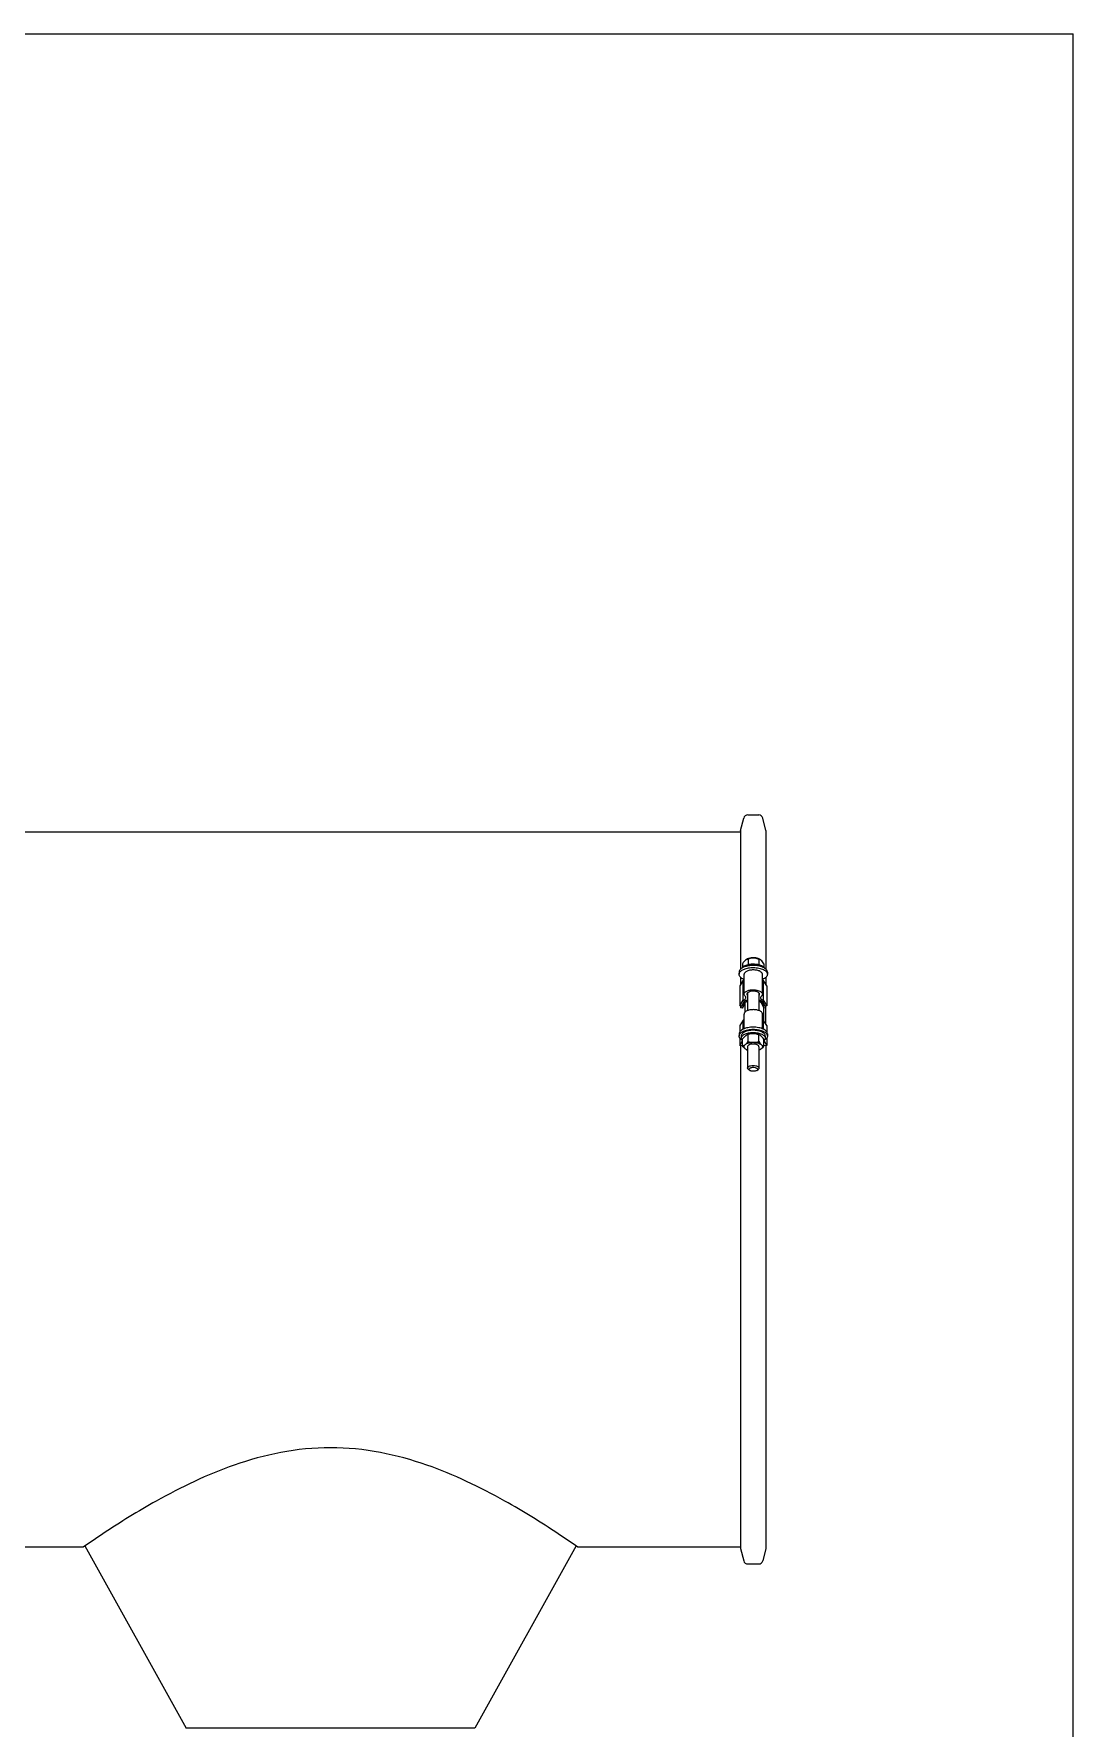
# Model space of a CAD drawing. Header units: millimetres. Extents: x 1186 to 6713, y 237 to 5598.
# Drawn here: x 5977 to 6713, y 4399 to 5598 of the extents above; entities that cross this region are included whole.
import ezdxf

# ---------------------------------------------------------------- set-up
doc = ezdxf.new("R2010")
doc.units = ezdxf.units.MM
doc.header["$LTSCALE"] = 384.175
doc.layers.get('0').update_dxf_attribs({"linetype": 'CONTINUOUS'})

msp = doc.modelspace()

# ---------------------------------------------------------------- linework, layer by layer
at = {"color": 0, "linetype": 'Continuous'}
for p, q in [((1185.62169, 5597.5), (6712.51455, 5597.5)), ((6712.51455, 237.4592), (6712.51455, 5597.5)), ((6482.44461, 5045.17166), (6490.10801, 5045.17166)), ((5762.23066, 5033.27166), (6477.32197, 5033.27166)), ((6477.32197, 5034.13892), (6479.53592, 5042.90618)), ((6477.32197, 5034.13892), (6477.32197, 4935.99307)), ((6495.23066, 5034.13892), (6493.0167, 5042.90618)), ((6495.23066, 5034.13892), (6495.23066, 4935.99331)), ((6478.76696, 4939.8857), (6478.76696, 4937.35987)), ((6481.49821, 4942.9227), (6480.81674, 4942.42072)), ((6482.59182, 4942.97637), (6482.59182, 4939.12178)), ((6490.10117, 4942.93762), (6490.10117, 4939.08872)), ((6491.05441, 4942.9227), (6491.74205, 4942.41618)), ((6493.78566, 4939.80819), (6493.78566, 4937.35375)), ((6476.27631, 4933.88637), (6476.27631, 4932.39337)), ((6479.22942, 4928.15149), (6476.76631, 4924.2635)), ((6477.32197, 4930.277), (6477.32197, 4925.14059)), ((6479.22942, 4914.09972), (6479.22942, 4928.15149)), ((6479.77631, 4918.3416), (6479.77631, 4932.39337)), ((6492.77631, 4918.3416), (6492.77631, 4932.39337)), ((6493.3232, 4928.15149), (6493.3232, 4914.09972)), ((6495.78631, 4924.2635), (6493.3232, 4928.15149)), ((6495.23066, 4930.28667), (6495.23066, 4925.14059)), ((6496.27631, 4933.88637), (6496.27631, 4932.39337)), ((6476.76631, 4924.2635), (6476.76631, 4910.21173)), ((6476.76631, 4910.21173), (6479.22942, 4914.09972)), ((6479.53584, 4912.83832), (6478.15397, 4910.2201)), ((6480.27631, 4913.54019), (6480.27631, 4905.46009)), ((6482.27631, 4919.31827), (6482.27631, 4906.73295)), ((6490.27631, 4919.31087), (6490.27631, 4906.73291)), ((6493.86631, 4909.93914), (6491.58498, 4913.54019)), ((6494.39866, 4910.2201), (6493.01676, 4912.83835)), ((6493.3232, 4914.09972), (6495.78631, 4910.21173)), ((6495.78631, 4924.2635), (6495.78631, 4910.21173)), ((6478.68631, 4909.93914), (6476.76631, 4910.21173)), ((6477.32197, 4910.13284), (6477.32197, 4908.6437)), ((6478.05994, 4910.04196), (6477.32197, 4908.6437)), ((6478.77631, 4908.46798), (6477.32197, 4908.6437)), ((6478.15397, 4910.2201), (6478.05994, 4910.04196)), ((6478.15397, 4910.2201), (6478.05994, 4910.04196)), ((6480.27631, 4912.44893), (6478.68631, 4909.93914)), ((6478.77631, 4908.46798), (6480.27631, 4911.31004)), ((6479.77631, 4893.85917), (6479.77631, 4904.28983)), ((6491.56239, 4912.66269), (6493.77631, 4908.46798)), ((6492.77631, 4893.85917), (6492.77631, 4904.28983)), ((6495.23066, 4908.6437), (6493.77631, 4908.46798)), ((6493.77631, 4899.33272), (6493.77631, 4908.46798)), ((6495.78631, 4910.21173), (6493.86631, 4909.93914)), ((6494.49268, 4910.04196), (6494.39866, 4910.2201)), ((6495.23066, 4908.6437), (6494.49268, 4910.04196)), ((6495.23066, 4897.03705), (6495.23066, 4910.13284)), ((6476.27631, 4890.23806), (6476.27631, 4888.74506)), ((6479.22942, 4900.04795), (6476.76631, 4896.15995)), ((6476.76631, 4896.15995), (6476.76631, 4891.68614)), ((6479.22942, 4893.62978), (6479.22942, 4900.04795)), ((6482.67263, 4884.85067), (6482.67263, 4889.80294)), ((6490.17623, 4884.76888), (6490.17623, 4889.72115)), ((6493.3232, 4900.04795), (6493.3232, 4893.62978)), ((6495.78631, 4896.15995), (6493.3232, 4900.04795)), ((6495.78631, 4896.15995), (6495.78631, 4891.68614)), ((6496.27631, 4890.23806), (6496.27631, 4888.74506)), ((6476.76631, 4887.29698), (6476.76631, 4882.10818)), ((6476.76631, 4882.10818), (6478.7706, 4885.27193)), ((6478.68631, 4881.83559), (6476.76631, 4882.10818)), ((6477.32197, 4882.0293), (6477.32197, 4526.40441)), ((6477.77631, 4888.74506), (6477.77631, 4887.16424)), ((6478.77271, 4881.78389), (6478.77271, 4886.73616)), ((6482.27631, 4881.19223), (6482.27631, 4866.08658)), ((6490.27631, 4881.19223), (6490.27631, 4866.08658)), ((6493.77992, 4881.62031), (6493.77992, 4886.57258)), ((6493.86631, 4881.83559), (6493.77992, 4881.97197)), ((6493.78202, 4885.27193), (6495.78631, 4882.10818)), ((6495.78631, 4882.10818), (6493.86631, 4881.83559)), ((6494.77631, 4888.74506), (6494.77631, 4887.16424)), ((6495.23066, 4882.0293), (6495.23066, 4526.40441)), ((6495.78631, 4887.29698), (6495.78631, 4882.10818)), ((6483.76009, 4864.42711), (6482.92135, 4865.04494)), ((6488.79253, 4864.42711), (6489.63127, 4865.04494)), ((6012.27631, 4527.27166), (5762.23066, 4527.27166)), ((6013.48389, 4528.10464), (6085.27631, 4399.27166)), ((6361.06897, 4528.10507), (6289.27635, 4399.27174)), ((6477.32197, 4527.27166), (6362.27631, 4527.27166)), ((6477.32197, 4526.40441), (6479.53592, 4517.63715)), ((6495.23066, 4526.40441), (6493.0167, 4517.63715)), ((6482.44461, 4515.37166), (6490.10801, 4515.37166)), ((6289.27635, 4399.27174), (6085.27627, 4399.27174))]:
    msp.add_line(p, q, dxfattribs=at)
for centre, radius, start, end in [((6482.44461, 5042.17166), 3, 90, 165.8276623), ((6490.10801, 5042.17166), 3, 14.1723377, 90), ((6484.2817, 4929.85406), 14.31942, 66.02085582, 67.26635625), ((6488.33015, 4929.24612), 5.91891, 61.69828198, 62.40165821), ((6490.48354, 4930.79602), 7.06417, 55.35975595, 56.34581148), ((6482.37361, 4908.33811), 5.58006, 97.99380698, 99.31722797), ((6482.43599, 4907.85931), 6.06289, 91.52170488, 97.9482706), ((6483.87348, 4917.60633), 2.34805, 131.16813089, 133.1217093), ((6490.11667, 4907.85979), 6.06241, 82.05149235, 88.47848578), ((6490.17895, 4908.33786), 5.58033, 80.68288983, 82.00606), ((6482.44461, 4518.37166), 3, 194.1723377, 270), ((6490.10801, 4518.37166), 3, 270, 345.8276623)]:
    msp.add_arc(centre, radius, start, end, dxfattribs=at)
for points, knots in [([(6476.27632, 4932.39337), (6476.27632, 4932.65423), (6476.3732, 4933.20072), (6476.78754, 4933.96868), (6477.44604, 4934.68214), (6478.69145, 4935.59496), (6480.75402, 4936.47501), (6482.57646, 4936.86342), (6483.56622, 4936.99669)], [0, 0, 0, 0, 0.0847311587, 0.1763628212, 0.279822013, 0.3975566448, 0.6756166235, 1, 1, 1, 1]), ([(6478.75674, 4937.36245), (6478.69912, 4937.31017), (6478.48596, 4937.10629), (6478.29497, 4936.87822), (6478.17483, 4936.69726)], [0, 0, 0, 0, 0.263722048, 1, 1, 1, 1]), ([(6483.56622, 4938.48969), (6482.548, 4938.35259), (6480.68032, 4937.95127), (6478.91559, 4937.17759), (6478.1855, 4936.6969)], [0, 0, 0, 0, 0.5403026183, 1, 1, 1, 1]), ([(6483.97273, 4939.38001), (6482.93759, 4939.24064), (6481.46095, 4938.90393), (6479.74358, 4938.1107), (6479.04642, 4937.62532), (6478.75674, 4937.36245)], [0, 0, 0, 0, 0.5536863541, 0.7926359129, 1, 1, 1, 1]), ([(6480.81673, 4942.42038), (6480.41412, 4942.1237), (6479.66452, 4941.30851), (6479.07068, 4940.39297), (6478.76696, 4939.8857)], [0, 0, 0, 0, 0.4582499797, 1, 1, 1, 1]), ([(6481.52629, 4942.81506), (6481.46702, 4942.79243), (6481.2173, 4942.68644), (6480.98392, 4942.54358), (6480.81673, 4942.42038)], [0, 0, 0, 0, 0.2340103136, 1, 1, 1, 1]), ([(6489.01153, 4943.82899), (6487.67763, 4944.17815), (6485.58117, 4944.28164), (6483.05018, 4943.75655), (6481.9369, 4943.24597), (6481.49781, 4942.92239)], [0, 0, 0, 0, 0.5343604147, 0.7886189154, 1, 1, 1, 1]), ([(6482.59182, 4942.97637), (6482.50594, 4942.98102), (6482.14524, 4942.98557), (6481.78287, 4942.91303), (6481.52629, 4942.81506)], [0, 0, 0, 0, 0.2384721526, 1, 1, 1, 1]), ([(6489.8154, 4943.06102), (6488.67448, 4943.53852), (6486.18497, 4944.17622), (6483.72254, 4943.46709), (6482.59182, 4942.97637)], [0, 0, 0, 0, 0.5008505473, 1, 1, 1, 1]), ([(6494.39836, 4936.67622), (6493.74042, 4937.1143), (6492.16447, 4937.83949), (6489.51597, 4938.48593), (6486.58168, 4938.73806), (6484.56609, 4938.62431), (6483.56622, 4938.48969)], [0, 0, 0, 0, 0.2122008241, 0.4602887783, 0.7291519681, 1, 1, 1, 1]), ([(6483.56622, 4936.99669), (6484.85216, 4937.16983), (6487.41591, 4937.25984), (6490.51987, 4936.80772), (6492.73254, 4936.085), (6494.09636, 4935.42199), (6495.17328, 4934.64365), (6495.71137, 4934.01336), (6495.90208, 4933.68942)], [0, 0, 0, 0, 0.2925470886, 0.5747465311, 0.7021231485, 0.8161346945, 0.9152462707, 1, 1, 1, 1]), ([(6494.39403, 4936.67254), (6494.21952, 4936.94129), (6493.74448, 4937.46085), (6492.81711, 4938.10172), (6491.65712, 4938.64607), (6489.79245, 4939.23649), (6487.19181, 4939.60341), (6485.04727, 4939.52469), (6483.97273, 4939.38001)], [0, 0, 0, 0, 0.0859135251, 0.1860522942, 0.3006737325, 0.4281585762, 0.7093048979, 1, 1, 1, 1]), ([(6491.05473, 4942.92243), (6490.92101, 4943.02097), (6490.28902, 4943.42367), (6489.57415, 4943.68172), (6489.01153, 4943.82899)], [0, 0, 0, 0, 0.2221679458, 1, 1, 1, 1]), ([(6491.01794, 4942.80711), (6490.94068, 4942.83423), (6490.64315, 4942.92202), (6490.32887, 4942.94802), (6490.10117, 4942.93762)], [0, 0, 0, 0, 0.2642932463, 1, 1, 1, 1]), ([(6491.74205, 4942.41599), (6491.68243, 4942.45997), (6491.45601, 4942.61584), (6491.20742, 4942.7406), (6491.01794, 4942.80711)], [0, 0, 0, 0, 0.2694918249, 1, 1, 1, 1]), ([(6493.78566, 4939.80819), (6493.48441, 4940.33368), (6492.89898, 4941.27568), (6492.14759, 4942.1169), (6491.74205, 4942.41599)], [0, 0, 0, 0, 0.5458771433, 1, 1, 1, 1]), ([(6478.1855, 4936.6969), (6477.89603, 4936.50632), (6477.37486, 4936.10835), (6476.75542, 4935.41272), (6476.36681, 4934.66719), (6476.27634, 4934.13917), (6476.27631, 4933.8865)], [0, 0, 0, 0, 0.2944532681, 0.5541444, 0.7853236955, 1, 1, 1, 1]), ([(6479.76663, 4928.76312), (6479.25703, 4928.97212), (6478.33568, 4929.42698), (6477.20127, 4930.29858), (6476.45983, 4931.2915), (6476.27633, 4932.04391), (6476.27632, 4932.39337)], [0, 0, 0, 0, 0.3115030585, 0.5778951258, 0.8023632027, 1, 1, 1, 1]), ([(6479.77675, 4928.36835), (6479.73374, 4928.34832), (6479.5545, 4928.26823), (6479.37055, 4928.19882), (6479.22942, 4928.15149)], [0, 0, 0, 0, 0.2417346639, 1, 1, 1, 1]), ([(6481.41848, 4934.45871), (6481.17353, 4934.32693), (6480.73181, 4934.04802), (6480.19799, 4933.54244), (6479.85746, 4932.98731), (6479.77635, 4932.58412), (6479.77632, 4932.39355)], [0, 0, 0, 0, 0.302395368, 0.5648451481, 0.7928175489, 1, 1, 1, 1]), ([(6486.27631, 4935.50186), (6485.38416, 4935.50186), (6483.71421, 4935.34235), (6482.10144, 4934.82611), (6481.41848, 4934.45871)], [0, 0, 0, 0, 0.5349702037, 1, 1, 1, 1]), ([(6491.0722, 4934.49155), (6490.39274, 4934.84677), (6488.80101, 4935.34691), (6487.15415, 4935.50186), (6486.27631, 4935.50186)], [0, 0, 0, 0, 0.4662126057, 1, 1, 1, 1]), ([(6492.77631, 4932.39355), (6492.77627, 4932.58398), (6492.69529, 4932.98685), (6492.35526, 4933.54162), (6491.82217, 4934.04694), (6491.38102, 4934.32575), (6491.13639, 4934.4575)], [0, 0, 0, 0, 0.2072213066, 0.4352096736, 0.6976446129, 1, 1, 1, 1]), ([(6493.3232, 4928.15149), (6493.27517, 4928.1676), (6493.08987, 4928.2324), (6492.90789, 4928.30687), (6492.77587, 4928.36835)], [0, 0, 0, 0, 0.2580789596, 1, 1, 1, 1]), ([(6496.27631, 4932.39325), (6496.27627, 4932.04393), (6496.0929, 4931.29187), (6495.35201, 4930.2993), (6494.21841, 4929.42793), (6493.29769, 4928.97312), (6492.78843, 4928.76413)], [0, 0, 0, 0, 0.1976597441, 0.4221353683, 0.6885172734, 1, 1, 1, 1]), ([(6495.90208, 4935.18242), (6495.82507, 4935.31322), (6495.44367, 4935.86617), (6494.92518, 4936.31348), (6494.49897, 4936.60798)], [0, 0, 0, 0, 0.2265978105, 1, 1, 1, 1]), ([(6496.27631, 4933.88625), (6496.27633, 4934.10656), (6496.20886, 4934.56246), (6496.02053, 4934.98121), (6495.90208, 4935.18242)], [0, 0, 0, 0, 0.4854900467, 1, 1, 1, 1]), ([(6495.90208, 4933.68942), (6496.02053, 4933.48821), (6496.20886, 4933.06946), (6496.27633, 4932.61356), (6496.27631, 4932.39325)], [0, 0, 0, 0, 0.5145099535, 1, 1, 1, 1]), ([(6479.22942, 4914.09972), (6479.32834, 4914.13289), (6479.69214, 4914.26572), (6480.04305, 4914.43859), (6480.279, 4914.59507)], [0, 0, 0, 0, 0.2692722577, 1, 1, 1, 1]), ([(6480.57295, 4916.85051), (6480.33838, 4917.0557), (6479.9443, 4917.4957), (6479.77627, 4918.07655), (6479.77632, 4918.34178)], [0, 0, 0, 0, 0.5402325117, 1, 1, 1, 1]), ([(6479.77632, 4918.34178), (6479.77635, 4918.54817), (6479.87293, 4918.98814), (6480.27197, 4919.58346), (6480.89114, 4920.11753), (6482.04392, 4920.76979), (6483.8701, 4921.30867), (6485.44346, 4921.45009), (6486.27631, 4921.45009)], [0, 0, 0, 0, 0.0797506876, 0.1686980016, 0.2725136138, 0.393022132, 0.6781675047, 1, 1, 1, 1]), ([(6480.60137, 4913.6195), (6480.53936, 4913.5964), (6480.41938, 4913.54802), (6480.30244, 4913.49265), (6480.24634, 4913.46375)], [0, 0, 0, 0, 0.5118522238, 1, 1, 1, 1]), ([(6480.279, 4914.59507), (6480.51687, 4914.75282), (6480.92145, 4915.09139), (6481.11586, 4915.60568), (6481.11589, 4915.83417)], [0, 0, 0, 0, 0.5553987914, 1, 1, 1, 1]), ([(6481.11589, 4915.83417), (6481.11591, 4916.01493), (6481.00139, 4916.41079), (6480.73282, 4916.71066), (6480.57295, 4916.85051)], [0, 0, 0, 0, 0.4597664754, 1, 1, 1, 1]), ([(6482.28631, 4914.32348), (6482.19702, 4914.24777), (6481.78995, 4913.9356), (6481.33121, 4913.69538), (6480.96764, 4913.54019)], [0, 0, 0, 0, 0.2284779954, 1, 1, 1, 1]), ([(6480.99024, 4912.6627), (6481.01941, 4912.71797), (6481.10896, 4912.82571), (6481.22185, 4912.90545), (6481.28639, 4912.94308)], [0, 0, 0, 0, 0.455517199, 1, 1, 1, 1]), ([(6482.26847, 4919.32018), (6482.12232, 4919.18326), (6481.87789, 4918.89022), (6481.77631, 4918.51441), (6481.77631, 4918.3416)], [0, 0, 0, 0, 0.5367988189, 1, 1, 1, 1]), ([(6481.77631, 4918.3416), (6481.77631, 4918.16879), (6481.87789, 4917.79298), (6482.12232, 4917.49995), (6482.26847, 4917.36302)], [0, 0, 0, 0, 0.4632011811, 1, 1, 1, 1]), ([(6486.27631, 4920.49363), (6485.50468, 4920.49363), (6484.38528, 4920.36483), (6483.0744, 4919.88911), (6482.54073, 4919.56014), (6482.32783, 4919.3739)], [0, 0, 0, 0, 0.5550782162, 0.7965249183, 1, 1, 1, 1]), ([(6486.27631, 4921.45009), (6487.39089, 4921.45009), (6489.0078, 4921.26404), (6490.90129, 4920.57689), (6491.67216, 4920.10171), (6491.97967, 4919.8327)], [0, 0, 0, 0, 0.5550782162, 0.7965249183, 1, 1, 1, 1]), ([(6490.29041, 4919.31429), (6490.08302, 4919.51004), (6489.54906, 4919.85696), (6488.21625, 4920.35866), (6487.06864, 4920.49363), (6486.27631, 4920.49363)], [0, 0, 0, 0, 0.2009390939, 0.4417375873, 1, 1, 1, 1]), ([(6491.58498, 4913.54019), (6491.45692, 4913.59486), (6490.99219, 4913.80956), (6490.55082, 4914.08226), (6490.26632, 4914.32348)], [0, 0, 0, 0, 0.2718175464, 1, 1, 1, 1]), ([(6490.28454, 4917.36339), (6490.43057, 4917.50026), (6490.6748, 4917.79318), (6490.77627, 4918.16875), (6490.77631, 4918.34147)], [0, 0, 0, 0, 0.5367809786, 1, 1, 1, 1]), ([(6490.77631, 4918.34147), (6490.77634, 4918.51314), (6490.67628, 4918.88617), (6490.43485, 4919.17795), (6490.29041, 4919.31429)], [0, 0, 0, 0, 0.4636141959, 1, 1, 1, 1]), ([(6491.26623, 4912.94308), (6491.33077, 4912.90545), (6491.44366, 4912.8257), (6491.53322, 4912.71796), (6491.56239, 4912.66269)], [0, 0, 0, 0, 0.5444816835, 1, 1, 1, 1]), ([(6491.97967, 4916.85051), (6491.81981, 4916.71066), (6491.55123, 4916.41079), (6491.43671, 4916.01493), (6491.43673, 4915.83417)], [0, 0, 0, 0, 0.5402335191, 1, 1, 1, 1]), ([(6491.43673, 4915.83417), (6491.43676, 4915.66121), (6491.54092, 4915.28419), (6491.94812, 4914.80417), (6492.56024, 4914.39466), (6493.05196, 4914.19068), (6493.3232, 4914.09972)], [0, 0, 0, 0, 0.1914430122, 0.4140931766, 0.683346565, 1, 1, 1, 1]), ([(6493.01676, 4912.83835), (6492.97387, 4912.91962), (6492.70367, 4913.28145), (6492.28318, 4913.49583), (6491.95124, 4913.6195)], [0, 0, 0, 0, 0.205977373, 1, 1, 1, 1]), ([(6491.97967, 4919.8327), (6492.21421, 4919.62753), (6492.60827, 4919.18758), (6492.7763, 4918.60682), (6492.7763, 4918.3416)], [0, 0, 0, 0, 0.5402240496, 1, 1, 1, 1]), ([(6492.7763, 4918.3416), (6492.7763, 4918.07639), (6492.60827, 4917.49562), (6492.21421, 4917.05568), (6491.97967, 4916.85051)], [0, 0, 0, 0, 0.4597759504, 1, 1, 1, 1]), ([(6486.27631, 4907.39831), (6485.44346, 4907.39831), (6483.8701, 4907.2569), (6482.04392, 4906.71802), (6480.89114, 4906.06576), (6480.27196, 4905.53169), (6479.87293, 4904.93637), (6479.77635, 4904.4964), (6479.77632, 4904.29001)], [0, 0, 0, 0, 0.3218324965, 0.60697841, 0.7274870645, 0.8313025052, 0.9202495277, 1, 1, 1, 1]), ([(6492.77631, 4904.29001), (6492.77627, 4904.4964), (6492.6797, 4904.93637), (6492.28065, 4905.53169), (6491.66148, 4906.06576), (6490.5087, 4906.71802), (6488.68252, 4907.2569), (6487.10917, 4907.39831), (6486.27631, 4907.39831)], [0, 0, 0, 0, 0.0797506876, 0.1686980016, 0.2725136138, 0.393022132, 0.6781675047, 1, 1, 1, 1]), ([(6486.27631, 4895.02034), (6484.99494, 4895.02034), (6483.11022, 4894.85279), (6480.76037, 4894.26319), (6479.24614, 4893.68134), (6477.99132, 4892.96992), (6477.03865, 4892.14848), (6476.42483, 4891.2325), (6476.27631, 4890.55559), (6476.27631, 4890.23806)], [0, 0, 0, 0, 0.3216628133, 0.4709799209, 0.6071971387, 0.7276385484, 0.8313961869, 0.9202913277, 1, 1, 1, 1]), ([(6476.27631, 4888.74506), (6476.27631, 4889.06259), (6476.42483, 4889.73949), (6477.03865, 4890.65548), (6477.99132, 4891.47692), (6479.24614, 4892.18834), (6480.76037, 4892.77019), (6483.11022, 4893.35979), (6484.99494, 4893.52734), (6486.27631, 4893.52734)], [0, 0, 0, 0, 0.0797086709, 0.1686038105, 0.2723614478, 0.3928028566, 0.5290200743, 0.6783371825, 1, 1, 1, 1]), ([(6486.27631, 4892.81), (6485.18715, 4892.81), (6483.58513, 4892.66758), (6481.58776, 4892.16642), (6480.30067, 4891.67185), (6479.23407, 4891.06714), (6478.4243, 4890.36891), (6477.90255, 4889.59033), (6477.77631, 4889.01496), (6477.77631, 4888.74506)], [0, 0, 0, 0, 0.3216628133, 0.4709799209, 0.6071971387, 0.7276385484, 0.8313961869, 0.9202913277, 1, 1, 1, 1]), ([(6477.77631, 4887.16424), (6477.77631, 4887.43413), (6477.90255, 4888.00951), (6478.4243, 4888.78809), (6479.23407, 4889.48632), (6480.30067, 4890.09102), (6481.58776, 4890.58559), (6483.58513, 4891.08675), (6485.18715, 4891.22917), (6486.27631, 4891.22917)], [0, 0, 0, 0, 0.0797086709, 0.1686038105, 0.2723614478, 0.3928028566, 0.5290200743, 0.6783371825, 1, 1, 1, 1]), ([(6480.72267, 4888.77942), (6480.37076, 4888.50269), (6479.68413, 4887.85009), (6479.07855, 4887.1259), (6478.77271, 4886.73616)], [0, 0, 0, 0, 0.474697301, 1, 1, 1, 1]), ([(6479.77675, 4900.26481), (6479.73374, 4900.24478), (6479.5545, 4900.16469), (6479.37055, 4900.09528), (6479.22942, 4900.04795)], [0, 0, 0, 0, 0.2417346639, 1, 1, 1, 1]), ([(6481.40006, 4889.24646), (6481.34319, 4889.21265), (6481.10975, 4889.06841), (6480.88634, 4888.90812), (6480.72267, 4888.77942)], [0, 0, 0, 0, 0.2411391519, 1, 1, 1, 1]), ([(6482.67263, 4889.80294), (6482.56706, 4889.77144), (6482.12648, 4889.62691), (6481.70387, 4889.42708), (6481.40006, 4889.24646)], [0, 0, 0, 0, 0.2376183963, 1, 1, 1, 1]), ([(6486.42443, 4890.27191), (6486.21823, 4890.27416), (6485.39547, 4890.26333), (6484.57456, 4890.17329), (6483.96674, 4890.07086)], [0, 0, 0, 0, 0.2506846828, 1, 1, 1, 1]), ([(6496.27631, 4890.23806), (6496.27631, 4890.55559), (6496.1278, 4891.2325), (6495.51397, 4892.14848), (6494.56131, 4892.96992), (6493.30648, 4893.68134), (6491.79225, 4894.26319), (6489.44241, 4894.85279), (6487.55768, 4895.02034), (6486.27631, 4895.02034)], [0, 0, 0, 0, 0.0797086709, 0.1686038105, 0.2723614478, 0.3928028566, 0.5290200743, 0.6783371825, 1, 1, 1, 1]), ([(6486.27631, 4893.52734), (6487.55768, 4893.52734), (6489.44241, 4893.35979), (6491.79225, 4892.77019), (6493.30648, 4892.18834), (6494.56131, 4891.47692), (6495.51397, 4890.65548), (6496.1278, 4889.73949), (6496.27631, 4889.06259), (6496.27631, 4888.74506)], [0, 0, 0, 0, 0.3216628133, 0.4709799209, 0.6071971387, 0.7276385484, 0.8313961869, 0.9202913277, 1, 1, 1, 1]), ([(6494.77631, 4888.74506), (6494.77631, 4889.01496), (6494.65007, 4889.59033), (6494.12832, 4890.36891), (6493.31856, 4891.06714), (6492.25196, 4891.67185), (6490.96486, 4892.16642), (6488.96749, 4892.66758), (6487.36548, 4892.81), (6486.27631, 4892.81)], [0, 0, 0, 0, 0.0797086709, 0.1686038105, 0.2723614478, 0.3928028566, 0.5290200743, 0.6783371825, 1, 1, 1, 1]), ([(6486.27631, 4891.22917), (6487.36548, 4891.22917), (6488.96749, 4891.08675), (6490.96486, 4890.58559), (6492.25196, 4890.09102), (6493.31856, 4889.48632), (6494.12832, 4888.78809), (6494.65007, 4888.00951), (6494.77631, 4887.43413), (6494.77631, 4887.16424)], [0, 0, 0, 0, 0.3216628133, 0.4709799209, 0.6071971387, 0.7276385484, 0.8313961869, 0.9202913277, 1, 1, 1, 1]), ([(6491.13982, 4889.2723), (6491.05992, 4889.32022), (6490.75089, 4889.49453), (6490.42342, 4889.6357), (6490.17623, 4889.72115)], [0, 0, 0, 0, 0.2626567327, 1, 1, 1, 1]), ([(6491.97807, 4888.65673), (6491.90919, 4888.71691), (6491.64348, 4888.93997), (6491.35889, 4889.14091), (6491.13982, 4889.2723)], [0, 0, 0, 0, 0.2636580482, 1, 1, 1, 1]), ([(6493.3232, 4900.04795), (6493.27517, 4900.06406), (6493.08987, 4900.12885), (6492.90789, 4900.20333), (6492.77587, 4900.26481)], [0, 0, 0, 0, 0.2580789596, 1, 1, 1, 1]), ([(6478.16958, 4885.94505), (6477.88239, 4886.13522), (6477.36533, 4886.5322), (6476.75109, 4887.22544), (6476.36592, 4887.96794), (6476.27631, 4888.49349), (6476.27631, 4888.74506)], [0, 0, 0, 0, 0.2942218304, 0.553840542, 0.7851091565, 1, 1, 1, 1]), ([(6478.16642, 4885.94691), (6478.04411, 4886.13325), (6477.84787, 4886.52332), (6477.77631, 4886.95639), (6477.77631, 4887.16424)], [0, 0, 0, 0, 0.5174606737, 1, 1, 1, 1]), ([(6478.75944, 4885.26654), (6478.70049, 4885.31994), (6478.48273, 4885.52809), (6478.28809, 4885.76154), (6478.16642, 4885.94691)], [0, 0, 0, 0, 0.2640324393, 1, 1, 1, 1]), ([(6478.77271, 4881.78389), (6479.10451, 4881.88292), (6479.79454, 4882.1569), (6480.41511, 4882.56557), (6480.72267, 4882.80742)], [0, 0, 0, 0, 0.4695028576, 1, 1, 1, 1]), ([(6480.57455, 4879.69974), (6480.24726, 4879.9857), (6479.61112, 4880.65554), (6479.05451, 4881.38887), (6478.77271, 4881.78389)], [0, 0, 0, 0, 0.4724818062, 1, 1, 1, 1]), ([(6480.57455, 4879.69974), (6480.33005, 4879.91336), (6480.01198, 4880.27666), (6479.79735, 4880.84629), (6479.75878, 4881.26539), (6479.83822, 4881.68231), (6480.10796, 4882.24648), (6480.458, 4882.59929), (6480.72267, 4882.80742)], [0, 0, 0, 0, 0.2655312735, 0.3818163893, 0.4930004451, 0.605287229, 0.724638466, 1, 1, 1, 1]), ([(6482.27677, 4878.67086), (6481.98488, 4878.77828), (6481.37937, 4879.06576), (6480.8418, 4879.46624), (6480.57455, 4879.69974)], [0, 0, 0, 0, 0.4670651311, 1, 1, 1, 1]), ([(6482.27308, 4878.74325), (6481.94626, 4878.86543), (6481.34867, 4879.13286), (6480.80303, 4879.50011), (6480.57455, 4879.69974)], [0, 0, 0, 0, 0.5348752988, 1, 1, 1, 1]), ([(6480.72267, 4882.80742), (6481.07458, 4883.08415), (6481.7612, 4883.73674), (6482.36678, 4884.46094), (6482.67263, 4884.85067)], [0, 0, 0, 0, 0.4746972967, 1, 1, 1, 1]), ([(6480.72267, 4882.80742), (6481.04684, 4883.06234), (6481.83506, 4883.50898), (6482.68759, 4883.79651), (6483.15543, 4883.91898)], [0, 0, 0, 0, 0.460266601, 1, 1, 1, 1]), ([(6484.35577, 4882.87023), (6484.06206, 4882.79335), (6483.52731, 4882.61224), (6482.85445, 4882.2245), (6482.3979, 4881.75408), (6482.27632, 4881.36732), (6482.27631, 4881.19223)], [0, 0, 0, 0, 0.3210518959, 0.5935556831, 0.8148578125, 1, 1, 1, 1]), ([(6482.67263, 4884.85067), (6483.28384, 4884.68901), (6484.52346, 4884.41753), (6485.79021, 4884.30682), (6486.42443, 4884.29991)], [0, 0, 0, 0, 0.4992009264, 1, 1, 1, 1]), ([(6483.15543, 4883.91898), (6483.41011, 4883.98564), (6484.4838, 4884.22238), (6485.58887, 4884.30902), (6486.42443, 4884.29991)], [0, 0, 0, 0, 0.2395707681, 1, 1, 1, 1]), ([(6490.27631, 4881.19223), (6490.27632, 4881.36145), (6490.16369, 4881.73377), (6489.73546, 4882.19332), (6489.10026, 4882.57623), (6488.28923, 4882.86915), (6487.35094, 4883.05637), (6486.34362, 4883.12564), (6485.33227, 4883.07246), (6484.67149, 4882.95287), (6484.35577, 4882.87023)], [0, 0, 0, 0, 0.0756007615, 0.1652044999, 0.2749727248, 0.4042839656, 0.5485770532, 0.7011266666, 0.8541963511, 1, 1, 1, 1]), ([(6486.42443, 4884.29991), (6487.05765, 4884.29301), (6488.3229, 4884.37572), (6489.56441, 4884.6204), (6490.17623, 4884.76888)], [0, 0, 0, 0, 0.5014575626, 1, 1, 1, 1]), ([(6486.42443, 4884.29991), (6486.98487, 4884.2938), (6488.0747, 4884.21527), (6489.60966, 4883.90064), (6490.92781, 4883.41263), (6491.67759, 4882.94726), (6491.97807, 4882.68473)], [0, 0, 0, 0, 0.2858681836, 0.5556212624, 0.7964846326, 1, 1, 1, 1]), ([(6490.17623, 4884.76888), (6490.45804, 4884.37386), (6491.01464, 4883.64052), (6491.65078, 4882.97068), (6491.97807, 4882.68473)], [0, 0, 0, 0, 0.5275182624, 1, 1, 1, 1]), ([(6491.82996, 4879.57705), (6491.70274, 4879.47701), (6491.22037, 4879.12308), (6490.68431, 4878.84175), (6490.27625, 4878.68727)], [0, 0, 0, 0, 0.2705653742, 1, 1, 1, 1]), ([(6491.82996, 4879.57705), (6491.725, 4879.49452), (6491.24497, 4879.15528), (6490.70744, 4878.90343), (6490.28271, 4878.74444)], [0, 0, 0, 0, 0.2274403662, 1, 1, 1, 1]), ([(6491.97807, 4882.68473), (6492.22258, 4882.4711), (6492.54064, 4882.10781), (6492.75527, 4881.53817), (6492.79385, 4881.11908), (6492.7144, 4880.70215), (6492.44466, 4880.13798), (6492.09463, 4879.78518), (6491.82996, 4879.57705)], [0, 0, 0, 0, 0.2655312735, 0.3818163893, 0.4930004451, 0.605287229, 0.724638466, 1, 1, 1, 1]), ([(6493.77992, 4881.62031), (6493.47407, 4881.23057), (6492.86849, 4880.50638), (6492.18187, 4879.85378), (6491.82996, 4879.57705)], [0, 0, 0, 0, 0.5253027721, 1, 1, 1, 1]), ([(6493.77992, 4886.57258), (6493.49811, 4886.9676), (6492.94151, 4887.70093), (6492.30536, 4888.37077), (6491.97807, 4888.65673)], [0, 0, 0, 0, 0.527518267, 1, 1, 1, 1]), ([(6491.97807, 4882.68473), (6492.26013, 4882.43829), (6492.82848, 4882.0189), (6493.47137, 4881.72697), (6493.77992, 4881.62031)], [0, 0, 0, 0, 0.5342939407, 1, 1, 1, 1]), ([(6494.3862, 4885.94691), (6494.34702, 4885.88722), (6494.17236, 4885.64145), (6493.96357, 4885.4209), (6493.79318, 4885.26653)], [0, 0, 0, 0, 0.2369585233, 1, 1, 1, 1]), ([(6496.27631, 4888.74506), (6496.27631, 4888.49349), (6496.1867, 4887.96794), (6495.80153, 4887.22544), (6495.18729, 4886.5322), (6494.67023, 4886.13521), (6494.38304, 4885.94504)], [0, 0, 0, 0, 0.2148907785, 0.4461593635, 0.7057780976, 1, 1, 1, 1]), ([(6494.77631, 4887.16424), (6494.77631, 4886.95639), (6494.70475, 4886.52332), (6494.50851, 4886.13325), (6494.3862, 4885.94691)], [0, 0, 0, 0, 0.4825392231, 1, 1, 1, 1]), ([(6482.27633, 4866.08658), (6482.27629, 4866.2558), (6482.38894, 4866.62813), (6482.81717, 4867.08764), (6483.45235, 4867.47069), (6484.58488, 4867.87871), (6486.2118, 4868.07478), (6487.55105, 4867.93362), (6488.19685, 4867.76457)], [0, 0, 0, 0, 0.0756970949, 0.1654159093, 0.2753251263, 0.4048024364, 0.70138069, 1, 1, 1, 1]), ([(6482.92137, 4865.04494), (6482.73559, 4865.18182), (6482.4206, 4865.47576), (6482.27636, 4865.89739), (6482.27633, 4866.08658)], [0, 0, 0, 0, 0.5494882198, 1, 1, 1, 1]), ([(6483.75996, 4864.42722), (6483.60276, 4864.54306), (6483.33142, 4864.79628), (6483.19112, 4865.59193), (6483.98059, 4866.1996), (6484.88416, 4866.50455), (6486.11956, 4866.70034), (6487.09502, 4866.62957), (6487.71672, 4866.46684)], [0, 0, 0, 0, 0.0987004862, 0.1791639174, 0.3749232454, 0.515412383, 0.6751733174, 1, 1, 1, 1]), ([(6487.71672, 4866.46684), (6488.0414, 4866.38185), (6488.49394, 4866.21539), (6488.96984, 4865.86261), (6489.19553, 4865.58245), (6489.29659, 4865.2728), (6489.2347, 4864.8281), (6488.98162, 4864.56652), (6488.79287, 4864.42738)], [0, 0, 0, 0, 0.3279948472, 0.4615940452, 0.5750078536, 0.6742613657, 0.7708339636, 1, 1, 1, 1]), ([(6488.19685, 4867.76457), (6488.49058, 4867.68769), (6489.12473, 4867.46737), (6489.95263, 4866.98055), (6490.27624, 4866.3572), (6490.2763, 4866.08658)], [0, 0, 0, 0, 0.3227132388, 0.7123650921, 1, 1, 1, 1]), ([(6490.2763, 4866.08658), (6490.27633, 4865.89739), (6490.132, 4865.47576), (6489.81706, 4865.18179), (6489.63125, 4865.04494)], [0, 0, 0, 0, 0.4505106369, 1, 1, 1, 1]), ([(6484.8359, 4863.94985), (6484.73045, 4863.97745), (6484.35409, 4864.09049), (6483.989, 4864.25842), (6483.75996, 4864.42722)], [0, 0, 0, 0, 0.2770026875, 1, 1, 1, 1]), ([(6488.79287, 4864.42738), (6488.56167, 4864.25695), (6487.9754, 4863.98807), (6486.64251, 4863.71145), (6485.53841, 4863.76596), (6484.8359, 4863.94985)], [0, 0, 0, 0, 0.2113679674, 0.465617821, 1, 1, 1, 1]), ([(6187.27631, 4597.55877), (6175.47056, 4597.55877), (6152.23527, 4595.25475), (6110.29561, 4583.54896), (6068.32494, 4563.31356), (6033.80552, 4541.92516), (6016.92842, 4530.48695), (6012.27631, 4527.27166)], [0, 0, 0, 0, 0.1850969439, 0.3634525123, 0.68036654, 0.9113456506, 1, 1, 1, 1]), ([(6362.27631, 4527.27166), (6357.62637, 4530.48535), (6340.75338, 4541.92068), (6306.23848, 4563.30754), (6264.26871, 4583.54397), (6222.32491, 4595.25338), (6199.08502, 4597.55877), (6187.27631, 4597.55877)], [0, 0, 0, 0, 0.0886122145, 0.3195549208, 0.6364752267, 0.8148566326, 1, 1, 1, 1])]:
    msp.add_open_spline(points, degree=3, knots=knots, dxfattribs=at)
for points in [[(6480.24634, 4913.46375), (6479.96585, 4913.31926), (6479.68312, 4913.11736), (6479.53584, 4912.83832)], [(6481.4702, 4913.84456), (6481.17498, 4913.7961), (6480.88171, 4913.72395), (6480.60137, 4913.6195)], [(6481.28639, 4912.94308), (6481.58, 4913.11423), (6481.93375, 4913.18095), (6482.27308, 4913.19991)], [(6490.27955, 4913.19991), (6490.61887, 4913.18095), (6490.97262, 4913.11423), (6491.26623, 4912.94308)], [(6491.95124, 4913.6195), (6491.6709, 4913.72395), (6491.37762, 4913.7961), (6491.0824, 4913.84456)], [(6483.96674, 4890.07086), (6483.53235, 4889.99766), (6483.10072, 4889.90684), (6482.67263, 4889.80294)], [(6488.54908, 4890.07706), (6487.84778, 4890.19523), (6487.13558, 4890.26416), (6486.42443, 4890.27191)], [(6490.17623, 4889.72115), (6489.63948, 4889.86312), (6489.09657, 4889.98481), (6488.54908, 4890.07706)]]:
    msp.add_open_spline(points, degree=3, dxfattribs=at)

doc.saveas('drawing.dxf')
